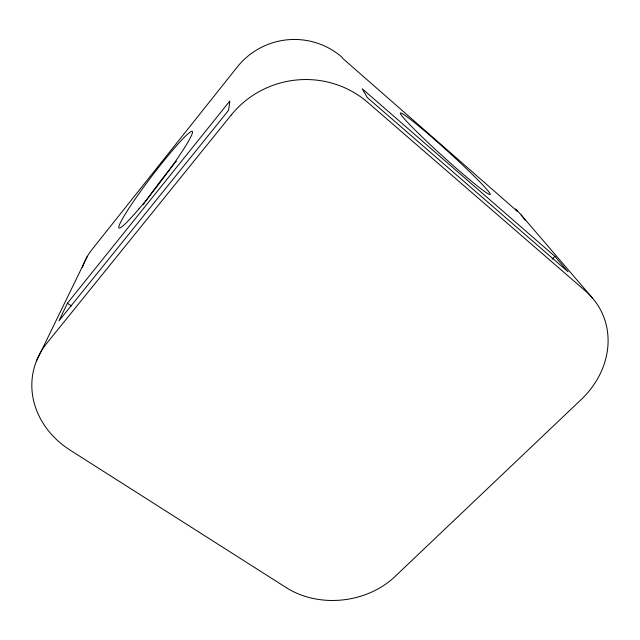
<?xml version="1.0" encoding="UTF-8"?>
<svg xmlns="http://www.w3.org/2000/svg" width="640" height="640" viewBox="0 0 640 640"><rect width="100%" height="100%" fill="white"/><g stroke="black" fill="none" stroke-linecap="round" stroke-linejoin="round"><path stroke-width="0.96" d="M67.424 303.208L58.976 320.856L228.552 110.36L229.864 100.984L67.424 303.208L71.44 305.984M36.52 360.84L87.392 256.272M552.184 259.136L554.896 256.376L362.224 88.768L367.296 97.528L568.032 271.768L554.896 256.376M521.208 214.984L592.552 298.128M82.432 267.288A69.264 62.832 14.5 0 1 92.184 249.28L237.192 67.088A73.208 72.92 -66.9 0 1 342.264 57.456L342.88 58.552L517.12 211.12L515.36 209.056A68.736 62.088 -29.2 0 1 525.096 220.104M143.4 204.64A60.456 5.824 -52.8 0 1 144.336 203.28M145.288 201.904A60.456 5.824 -52.8 0 1 146.752 199.816M147.248 199.12A60.456 5.824 -52.8 0 1 174.296 163.76M175.368 162.472A60.456 5.824 -52.8 0 1 176.424 161.208M231.216 115.032L46.96 343.064A87.848 75.992 10.5 0 0 70.248 450.208L286.328 587.68A79.136 64.824 -7.5 0 0 394.968 576.568L581.152 399.592A87.04 74.824 -25.4 0 0 585.392 290.92L367.728 102.392A94.288 91.96 -13.2 0 0 231.216 115.032M419.656 134.56A60.576 3.504 42.2 0 0 490.088 194.464A60.576 3.504 42.2 0 0 426.096 132.208A60.576 3.504 42.2 0 0 419.656 134.56M139.088 208.712A60.648 5.192 -52.8 0 0 192.496 131.696A60.648 5.192 -52.8 0 0 135.304 198.856A60.648 5.192 -52.8 0 0 139.088 208.712"/></g></svg>
